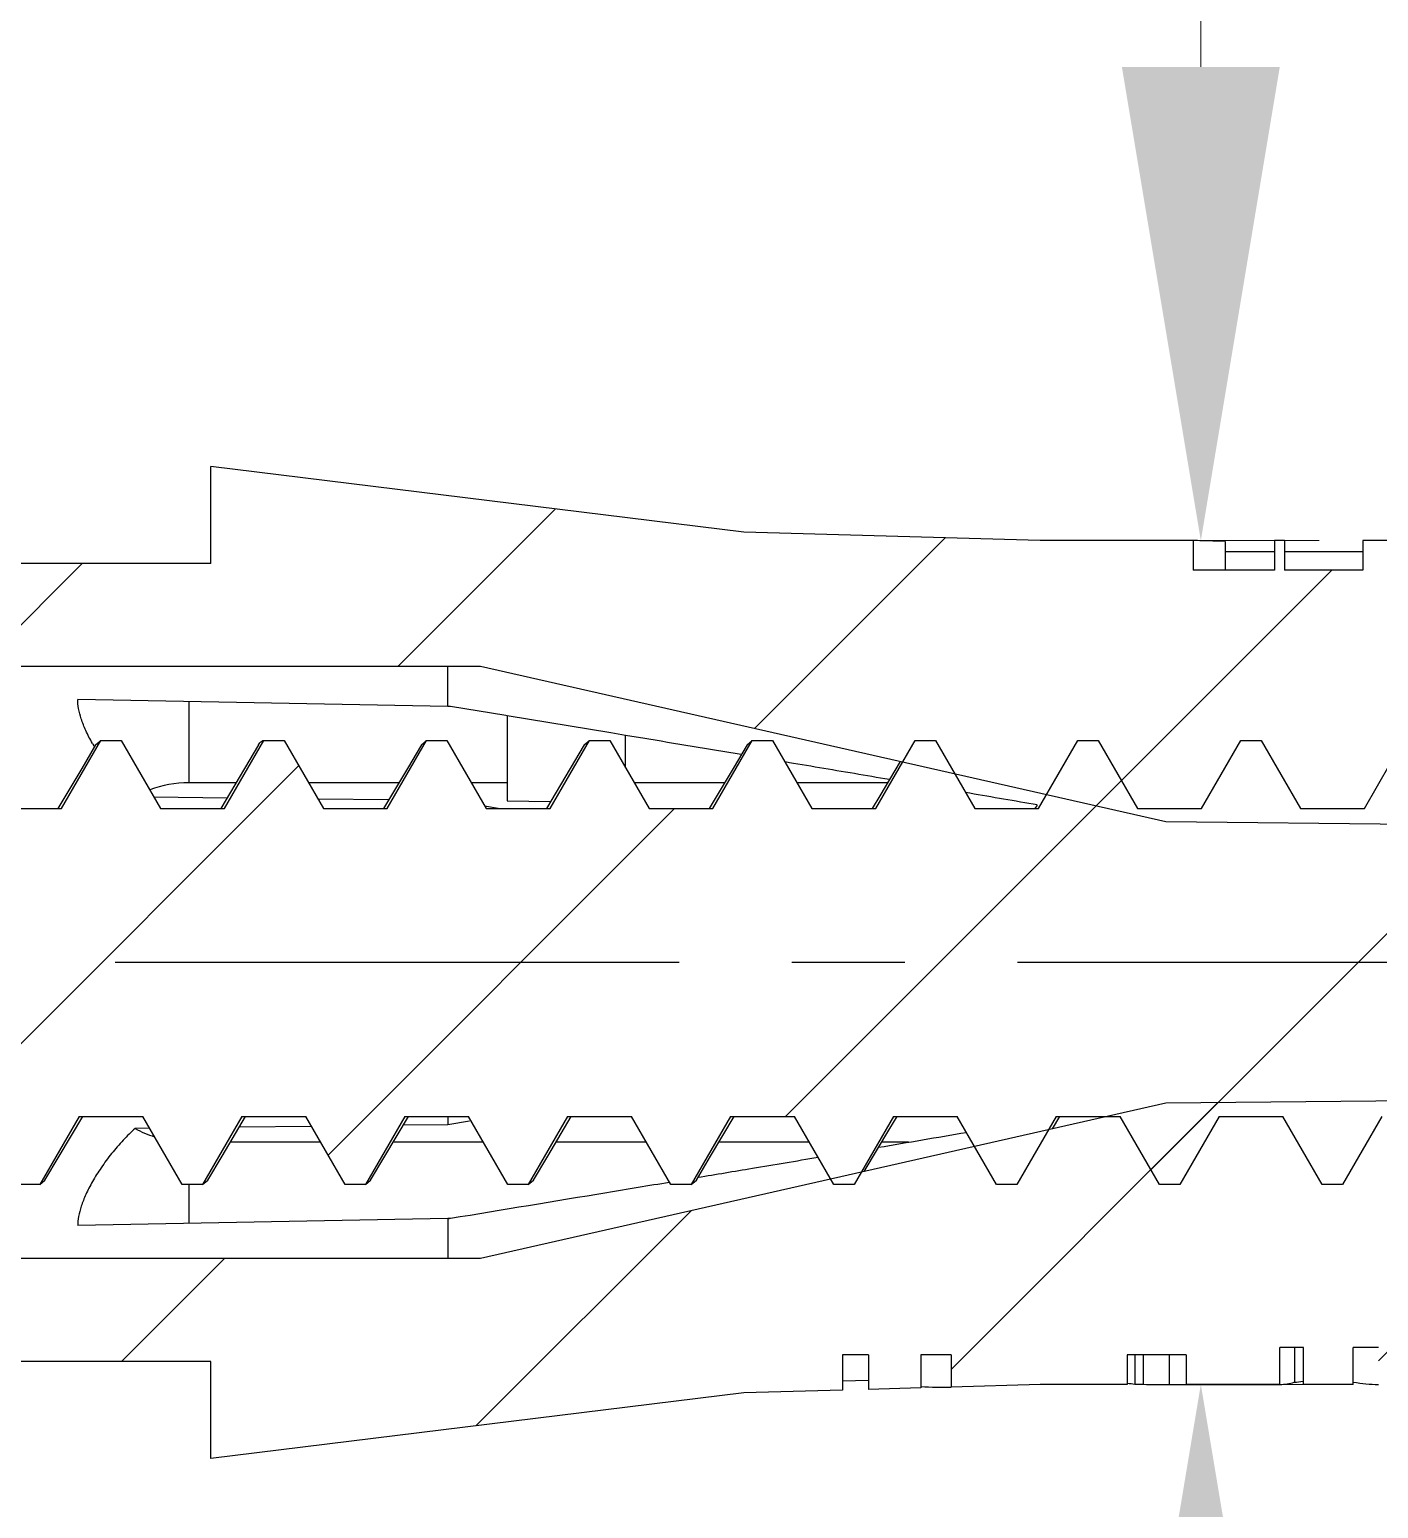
# Model space of a CAD drawing. Header units: millimetres. Extents: x -25 to 785, y -3301 to -3016.
# Drawn here: x 602.09 to 611.2, y -3146.69 to -3136.7 of the extents above; entities that cross this region are included whole.
import ezdxf

# ---------------------------------------------------------------- set-up
doc = ezdxf.new("R2010")
doc.units = ezdxf.units.MM
doc.linetypes.add('CENTER', pattern=[50.8, 31.75, -6.35, 6.35, -6.35])
doc.layers.add('dim', color=3, linetype='Continuous', lineweight=9)
doc.styles.add('FFS', font='SIMFANG.TTF', dxfattribs={"width": 0.85})
doc.dimstyles.new('YanXiu', dxfattribs={"dimtxt": 2.5, "dimasz": 2.2, "dimexe": 1, "dimexo": 0.6, "dimgap": 0.66, "dimtad": 0, "dimzin": 1, "dimdsep": 46, "dimtxsty": 'FFS', "dimcen": 0, "dimclrd": 256, "dimclre": 131, "dimclrt": 42, "dimazin": 0, "dimtfac": 1, "dimtofl": 0, "dimtmove": 0, "dimatfit": 3, "dimfxl": 0, "dimlwd": 5, "dimlwe": 5, "dimarcsym": 0})
pattern_1 = [(45, (-955.922, -269.3517), (-1.4142136, 1.4142136), [])]

# ---------------------------------------------------------------- blocks, each defined once
blk = doc.blocks.new('*D40')
at = {"layer": 'Defpoints', "color": 0}
for p in [(27.7301, 160.6961), (28.5218, 160.6961), (27.7301, 154.9961)]:
    blk.add_point(p, dxfattribs=at)
at = {"layer": 'dim', "lineweight": 5}
for p, q in [((28.5218, 163.8961), (28.5218, 167.0961)), ((28.5218, 151.7961), (28.5218, 148.5961))]:
    blk.add_line(p, q, dxfattribs=at)
at = {"layer": 'dim', "color": 131, "lineweight": 5}
for p, q in [((28.5297, 160.6961), (29.3214, 160.6961)), ((28.5297, 154.9961), (29.3214, 154.9961))]:
    blk.add_line(p, q, dxfattribs=at)
at = {"layer": 'dim'}
for points in [[(27.9884, 163.8961), (29.0551, 163.8961), (28.5218, 160.6961)], [(27.9884, 151.7961), (29.0551, 151.7961), (28.5218, 154.9961)]]:
    blk.add_solid(points, dxfattribs=at)
at = {"layer": 'dim', "color": 42, "insert": (28.5218, 174.8576), "char_height": 4, "attachment_point": 5, "rotation": 90, "style": 'FFS'}
blk.add_mtext('{\\Fromant.shx,gbcbig.shx|c134;%%c6.00}', dxfattribs=at)
blk = doc.blocks.new('u96')
h = blk.add_hatch()
h.set_pattern_fill('DEFAULT__4', color=5, scale=2, angle=45, style=0, pattern_type=0)
h.set_pattern_definition(pattern_1)
edge = h.paths.add_edge_path()
edge.add_line((17.0356, 154.3461), (17.0356, 156.8061))
edge.add_line((16.7356, 154.3461), (17.0356, 154.3461))
edge.add_line((16.7356, 154.3461), (16.7356, 155.1461))
edge.add_spline(control_points=[(15.2178, 156.0856), (15.4943, 155.4742), (16.0649, 155.1209), (16.7356, 155.1461)], knot_values=[0, 0, 0, 0, 1, 1, 1, 1], weights=[1, 0.886633, 0.886633, 1], degree=3, periodic=0)
edge.add_line((15.2178, 156.0856), (16.5346, 157.0961))
edge.add_line((16.7356, 157.8461), (16.5346, 157.0961))
edge.add_line((16.7356, 157.8461), (16.5346, 158.5961))
edge.add_line((15.2178, 159.6066), (16.5346, 158.5961))
edge.add_spline(control_points=[(15.2178, 159.6066), (15.4943, 160.218), (16.0649, 160.5713), (16.7356, 160.5461)], knot_values=[0, 0, 0, 0, 1, 1, 1, 1], weights=[1, 0.886633, 0.886633, 1], degree=3, periodic=0)
edge.add_line((16.7356, 160.5461), (16.7356, 161.3461))
edge.add_line((16.7356, 161.3461), (17.0356, 161.3461))
edge.add_line((17.0356, 158.8861), (17.0356, 161.3461))
edge.add_line((17.0356, 158.8861), (17.5331, 158.8861))
edge.add_line((17.5331, 158.8861), (17.7918, 159.3342))
edge.add_line((17.7918, 159.3342), (17.9293, 159.3342))
edge.add_line((17.9293, 159.3342), (18.188, 158.8861))
edge.add_line((18.188, 158.8861), (18.6262, 158.8861))
edge.add_line((18.6262, 158.8861), (18.8918, 159.3461))
edge.add_line((18.8918, 159.3461), (19.0293, 159.3461))
edge.add_line((19.0293, 159.3461), (19.2949, 158.8861))
edge.add_line((19.2949, 158.8861), (19.7262, 158.8861))
edge.add_line((19.7262, 158.8861), (19.9918, 159.3461))
edge.add_line((19.9918, 159.3461), (20.1293, 159.3461))
edge.add_line((20.1293, 159.3461), (20.3949, 158.8861))
edge.add_line((20.3949, 158.8861), (20.8262, 158.8861))
edge.add_line((20.8262, 158.8861), (21.0918, 159.3461))
edge.add_line((21.0918, 159.3461), (21.2293, 159.3461))
edge.add_line((21.2293, 159.3461), (21.4949, 158.8861))
edge.add_line((21.4949, 158.8861), (21.9262, 158.8861))
edge.add_line((21.9262, 158.8861), (22.1918, 159.3461))
edge.add_line((22.1918, 159.3461), (22.3293, 159.3461))
edge.add_line((22.3293, 159.3461), (22.5949, 158.8861))
edge.add_line((22.5949, 158.8861), (23.0262, 158.8861))
edge.add_line((23.0262, 158.8861), (23.2918, 159.3461))
edge.add_line((23.2918, 159.3461), (23.4293, 159.3461))
edge.add_line((23.4293, 159.3461), (23.6949, 158.8861))
edge.add_line((23.6949, 158.8861), (24.1262, 158.8861))
edge.add_line((24.1262, 158.8861), (24.3918, 159.3461))
edge.add_line((24.3918, 159.3461), (24.5293, 159.3461))
edge.add_line((24.5293, 159.3461), (24.7949, 158.8861))
edge.add_line((24.7949, 158.8861), (25.2262, 158.8861))
edge.add_line((25.2262, 158.8861), (25.4918, 159.3461))
edge.add_line((25.4918, 159.3461), (25.6293, 159.3461))
edge.add_line((25.6293, 159.3461), (25.8949, 158.8861))
edge.add_line((25.8949, 158.8861), (26.3262, 158.8861))
edge.add_line((26.3262, 158.8861), (26.5918, 159.3461))
edge.add_line((26.5918, 159.3461), (26.7293, 159.3461))
edge.add_line((26.7293, 159.3461), (26.9949, 158.8861))
edge.add_line((26.9949, 158.8861), (27.4262, 158.8861))
edge.add_line((27.4262, 158.8861), (27.6918, 159.3461))
edge.add_line((27.6918, 159.3461), (27.8293, 159.3461))
edge.add_line((27.8293, 159.3461), (28.0949, 158.8861))
edge.add_line((28.0949, 158.8861), (28.5262, 158.8861))
edge.add_line((28.5262, 158.8861), (28.7918, 159.3461))
edge.add_line((28.7918, 159.3461), (28.9293, 159.3461))
edge.add_line((28.9293, 159.3461), (29.1949, 158.8861))
edge.add_line((29.1949, 158.8861), (29.6262, 158.8861))
edge.add_line((29.6262, 158.8861), (29.8918, 159.3461))
edge.add_line((29.8918, 159.3461), (30.0293, 159.3461))
edge.add_line((30.0293, 159.3461), (30.2949, 158.8861))
edge.add_line((30.2949, 158.8861), (30.7262, 158.8861))
edge.add_line((30.7262, 158.8861), (30.9918, 159.3461))
edge.add_line((30.9918, 159.3461), (31.1293, 159.3461))
edge.add_line((31.1293, 159.3461), (31.3949, 158.8861))
edge.add_line((31.3949, 158.8861), (31.8262, 158.8861))
edge.add_line((31.8262, 158.8861), (32.0918, 159.3461))
edge.add_line((32.0918, 159.3461), (32.2293, 159.3461))
edge.add_line((32.2293, 159.3461), (32.4949, 158.8861))
edge.add_line((32.4949, 158.8861), (32.9262, 158.8861))
edge.add_line((32.9262, 158.8861), (33.1918, 159.3461))
edge.add_line((33.1918, 159.3461), (33.3293, 159.3461))
edge.add_line((33.3293, 159.3461), (33.5949, 158.8861))
edge.add_line((33.5949, 158.8861), (34.0262, 158.8861))
edge.add_line((34.0262, 158.8861), (34.2918, 159.3461))
edge.add_line((34.2918, 159.3461), (34.4293, 159.3461))
edge.add_line((34.4293, 159.3461), (34.6949, 158.8861))
edge.add_line((34.6949, 158.8861), (35.1262, 158.8861))
edge.add_line((35.1262, 158.8861), (35.3918, 159.3461))
edge.add_line((35.3918, 159.3461), (35.5293, 159.3461))
edge.add_line((35.5293, 159.3461), (35.7949, 158.8861))
edge.add_line((35.7949, 158.8861), (36.2262, 158.8861))
edge.add_line((36.2262, 158.8861), (36.4918, 159.3461))
edge.add_line((36.4918, 159.3461), (36.6293, 159.3461))
edge.add_line((36.6293, 159.3461), (36.8949, 158.8861))
edge.add_line((36.8949, 158.8861), (37.3262, 158.8861))
edge.add_line((37.3262, 158.8861), (37.5918, 159.3461))
edge.add_line((37.5918, 159.3461), (37.7293, 159.3461))
edge.add_line((37.7293, 159.3461), (37.9949, 158.8861))
edge.add_line((37.9949, 158.8861), (38.4262, 158.8861))
edge.add_line((38.4262, 158.8861), (38.6918, 159.3461))
edge.add_line((38.6918, 159.3461), (38.8293, 159.3461))
edge.add_line((38.8293, 159.3461), (39.0949, 158.8861))
edge.add_line((39.0949, 158.8861), (39.2264, 158.8861))
edge.add_spline(control_points=[(39.2264, 158.8861), (39.3652, 158.8861), (39.5026, 158.867), (39.6361, 158.8291)], knot_values=[0, 0, 0, 0, 1, 1, 1, 1], weights=[1, 0.993634, 0.993634, 1], degree=3, periodic=0)
edge.add_line((39.6361, 158.8291), (39.7918, 159.0989))
edge.add_line((39.7918, 159.0989), (39.9293, 159.0989))
edge.add_line((39.9293, 159.0989), (40.2179, 158.599))
edge.add_line((40.2179, 158.599), (42.0356, 157.8461))
edge.add_line((40.6438, 157.2696), (42.0356, 157.8461))
edge.add_line((40.6438, 157.2696), (40.4793, 156.9847))
edge.add_line((40.4793, 156.9847), (40.3418, 156.9847))
edge.add_line((40.3418, 156.9847), (40.2673, 157.1137))
edge.add_line((39.8004, 156.9203), (40.2673, 157.1137))
edge.add_spline(control_points=[(39.6687, 156.8728), (39.7134, 156.8866), (39.7573, 156.9024), (39.8004, 156.9203)], knot_values=[0, 0, 0, 0, 1, 1, 1, 1], weights=[1, 0.999274, 0.999274, 1], degree=3, periodic=0)
edge.add_line((39.6687, 156.8728), (39.3793, 156.3715))
edge.add_line((39.3793, 156.3715), (39.2418, 156.3715))
edge.add_line((39.2418, 156.3715), (38.9909, 156.8061))
edge.add_line((38.5449, 156.8061), (38.9909, 156.8061))
edge.add_line((38.5449, 156.8061), (38.2793, 156.3461))
edge.add_line((38.2793, 156.3461), (38.1418, 156.3461))
edge.add_line((38.1418, 156.3461), (37.8762, 156.8061))
edge.add_line((37.4449, 156.8061), (37.8762, 156.8061))
edge.add_line((37.4449, 156.8061), (37.1793, 156.3461))
edge.add_line((37.1793, 156.3461), (37.0418, 156.3461))
edge.add_line((37.0418, 156.3461), (36.7762, 156.8061))
edge.add_line((36.3449, 156.8061), (36.7762, 156.8061))
edge.add_line((36.3449, 156.8061), (36.0793, 156.3461))
edge.add_line((36.0793, 156.3461), (35.9418, 156.3461))
edge.add_line((35.9418, 156.3461), (35.6762, 156.8061))
edge.add_line((35.2449, 156.8061), (35.6762, 156.8061))
edge.add_line((35.2449, 156.8061), (34.9793, 156.3461))
edge.add_line((34.9793, 156.3461), (34.8418, 156.3461))
edge.add_line((34.8418, 156.3461), (34.5762, 156.8061))
edge.add_line((34.1449, 156.8061), (34.5762, 156.8061))
edge.add_line((34.1449, 156.8061), (33.8793, 156.3461))
edge.add_line((33.8793, 156.3461), (33.7418, 156.3461))
edge.add_line((33.7418, 156.3461), (33.4762, 156.8061))
edge.add_line((33.0449, 156.8061), (33.4762, 156.8061))
edge.add_line((33.0449, 156.8061), (32.7793, 156.3461))
edge.add_line((32.7793, 156.3461), (32.6418, 156.3461))
edge.add_line((32.6418, 156.3461), (32.3762, 156.8061))
edge.add_line((31.9449, 156.8061), (32.3762, 156.8061))
edge.add_line((31.9449, 156.8061), (31.6793, 156.3461))
edge.add_line((31.6793, 156.3461), (31.5418, 156.3461))
edge.add_line((31.5418, 156.3461), (31.2762, 156.8061))
edge.add_line((30.8449, 156.8061), (31.2762, 156.8061))
edge.add_line((30.8449, 156.8061), (30.5793, 156.3461))
edge.add_line((30.5793, 156.3461), (30.4418, 156.3461))
edge.add_line((30.4418, 156.3461), (30.1762, 156.8061))
edge.add_line((29.7449, 156.8061), (30.1762, 156.8061))
edge.add_line((29.7449, 156.8061), (29.4793, 156.3461))
edge.add_line((29.4793, 156.3461), (29.3418, 156.3461))
edge.add_line((29.3418, 156.3461), (29.0762, 156.8061))
edge.add_line((28.6449, 156.8061), (29.0762, 156.8061))
edge.add_line((28.6449, 156.8061), (28.3793, 156.3461))
edge.add_line((28.3793, 156.3461), (28.2418, 156.3461))
edge.add_line((28.2418, 156.3461), (27.9762, 156.8061))
edge.add_line((27.5449, 156.8061), (27.9762, 156.8061))
edge.add_line((27.5449, 156.8061), (27.2793, 156.3461))
edge.add_line((27.2793, 156.3461), (27.1418, 156.3461))
edge.add_line((27.1418, 156.3461), (26.8762, 156.8061))
edge.add_line((26.4449, 156.8061), (26.8762, 156.8061))
edge.add_line((26.4449, 156.8061), (26.1793, 156.3461))
edge.add_line((26.1793, 156.3461), (26.0418, 156.3461))
edge.add_line((26.0418, 156.3461), (25.7762, 156.8061))
edge.add_line((25.3449, 156.8061), (25.7762, 156.8061))
edge.add_line((25.3449, 156.8061), (25.0793, 156.3461))
edge.add_line((25.0793, 156.3461), (24.9418, 156.3461))
edge.add_line((24.9418, 156.3461), (24.6762, 156.8061))
edge.add_line((24.2449, 156.8061), (24.6762, 156.8061))
edge.add_line((24.2449, 156.8061), (23.9793, 156.3461))
edge.add_line((23.9793, 156.3461), (23.8418, 156.3461))
edge.add_line((23.8418, 156.3461), (23.5762, 156.8061))
edge.add_line((23.1449, 156.8061), (23.5762, 156.8061))
edge.add_line((23.1449, 156.8061), (22.8793, 156.3461))
edge.add_line((22.8793, 156.3461), (22.7418, 156.3461))
edge.add_line((22.7418, 156.3461), (22.4762, 156.8061))
edge.add_line((22.0449, 156.8061), (22.4762, 156.8061))
edge.add_line((22.0449, 156.8061), (21.7793, 156.3461))
edge.add_line((21.7793, 156.3461), (21.6418, 156.3461))
edge.add_line((21.6418, 156.3461), (21.3762, 156.8061))
edge.add_line((20.9449, 156.8061), (21.3762, 156.8061))
edge.add_line((20.9449, 156.8061), (20.6793, 156.3461))
edge.add_line((20.6793, 156.3461), (20.5418, 156.3461))
edge.add_line((20.5418, 156.3461), (20.2762, 156.8061))
edge.add_line((19.8449, 156.8061), (20.2762, 156.8061))
edge.add_line((19.8449, 156.8061), (19.5793, 156.3461))
edge.add_line((19.5793, 156.3461), (19.4418, 156.3461))
edge.add_line((19.4418, 156.3461), (19.1762, 156.8061))
edge.add_line((18.7449, 156.8061), (19.1762, 156.8061))
edge.add_line((18.7449, 156.8061), (18.4793, 156.3461))
edge.add_line((18.4793, 156.3461), (18.3418, 156.3461))
edge.add_line((18.3418, 156.3461), (18.0762, 156.8061))
edge.add_line((17.511, 156.8061), (18.0762, 156.8061))
edge.add_line((17.511, 156.8061), (17.3793, 156.5779))
edge.add_line((17.3793, 156.5779), (17.2418, 156.5779))
edge.add_line((17.2418, 156.5779), (17.1101, 156.8061))
edge.add_line((17.0356, 156.8061), (17.1101, 156.8061))
h = blk.add_hatch()
h.set_pattern_fill('DEFAULT__5', color=5, scale=2, angle=45, style=0, pattern_type=0)
h.set_pattern_definition(pattern_1)
edge = h.paths.add_edge_path()
edge.add_line((43.2856, 157.0461), (28.2856, 156.8961))
edge.add_line((43.2856, 157.0461), (43.2856, 155.7961))
edge.add_line((43.2856, 155.7961), (41.8856, 155.3961))
edge.add_line((41.8856, 155.3961), (40.5856, 155.3961))
edge.add_line((40.5856, 155.3961), (38.8856, 154.9961))
edge.add_line((38.8856, 154.9961), (38.2414, 154.9961))
edge.add_line((38.2414, 155.1961), (38.2414, 154.9961))
edge.add_line((38.2414, 155.1961), (37.6118, 155.1961))
edge.add_line((37.6118, 155.1961), (37.6118, 154.9961))
edge.add_line((37.6118, 154.9961), (36.6644, 154.9961))
edge.add_line((36.6644, 155.1961), (36.6644, 154.9961))
edge.add_line((36.6644, 155.1961), (36.4341, 155.1961))
edge.add_line((36.4341, 155.1961), (36.4341, 154.9961))
edge.add_line((36.4341, 154.9961), (35.7367, 154.9961))
edge.add_line((35.7367, 155.1961), (35.7367, 154.9961))
edge.add_line((35.7367, 155.1961), (34.822, 155.1961))
edge.add_line((34.822, 155.1961), (34.822, 154.9961))
edge.add_line((34.822, 154.9961), (34.4356, 154.9961))
edge.add_line((34.4356, 155.1961), (34.4356, 154.9961))
edge.add_line((34.4356, 155.1961), (34.0392, 155.1961))
edge.add_line((34.0392, 155.1961), (34.0392, 154.9961))
edge.add_line((34.0392, 154.9961), (33.7731, 154.9961))
edge.add_line((33.7731, 155.1961), (33.7731, 154.9961))
edge.add_line((33.7731, 155.1961), (33.6135, 155.1961))
edge.add_line((33.6135, 155.1961), (33.6135, 154.9961))
edge.add_line((33.6135, 154.9961), (33.3474, 154.9961))
edge.add_line((33.3474, 155.1961), (33.3474, 154.9961))
edge.add_line((33.3474, 155.1961), (33.1878, 155.1961))
edge.add_line((33.1878, 155.1961), (33.1878, 154.9961))
edge.add_line((33.1878, 154.9961), (32.9218, 154.9961))
edge.add_line((32.9218, 155.1961), (32.9218, 154.9961))
edge.add_line((32.9218, 155.1961), (32.7622, 155.1961))
edge.add_line((32.7622, 155.1961), (32.7622, 154.9961))
edge.add_line((32.7622, 154.9961), (32.4961, 154.9961))
edge.add_line((32.4961, 155.1961), (32.4961, 154.9961))
edge.add_line((32.4961, 155.1961), (32.3365, 155.1961))
edge.add_line((32.3365, 155.1961), (32.3365, 154.9961))
edge.add_line((32.3365, 154.9961), (32.0704, 154.9961))
edge.add_line((32.0704, 155.1961), (32.0704, 154.9961))
edge.add_line((32.0704, 155.1961), (31.9108, 155.1961))
edge.add_line((31.9108, 155.1961), (31.9108, 154.9961))
edge.add_line((31.9108, 154.9961), (31.6448, 154.9961))
edge.add_line((31.6448, 155.1961), (31.6448, 154.9961))
edge.add_line((31.6448, 155.1961), (30.5356, 155.1961))
edge.add_line((30.5356, 155.1961), (30.5356, 154.9961))
edge.add_line((30.5356, 154.9961), (30.2146, 154.9961))
edge.add_line((30.2146, 154.9961), (30.2146, 155.2461))
edge.add_line((30.2146, 155.2461), (30.0565, 155.2461))
edge.add_line((30.0565, 154.9961), (30.0565, 155.2461))
edge.add_line((30.0565, 154.9961), (29.7214, 154.9961))
edge.add_line((29.7214, 154.9961), (29.7214, 155.2461))
edge.add_line((29.7214, 155.2461), (29.5498, 155.2461))
edge.add_line((29.5498, 154.9961), (29.5498, 155.2461))
edge.add_line((29.5498, 154.9961), (29.2146, 154.9961))
edge.add_line((29.2146, 154.9961), (29.2146, 155.2461))
edge.add_line((29.2146, 155.2461), (29.0565, 155.2461))
edge.add_line((29.0565, 154.9961), (29.0565, 155.2461))
edge.add_line((29.0565, 154.9961), (28.4236, 154.9961))
edge.add_line((28.4236, 155.1961), (28.4236, 154.9961))
edge.add_line((28.4236, 155.1961), (28.0247, 155.1961))
edge.add_line((28.0247, 155.1961), (28.0247, 154.9961))
edge.add_line((28.0247, 154.9961), (27.4356, 154.9961))
edge.add_line((27.4356, 154.9961), (26.8356, 154.9789))
edge.add_line((26.8356, 155.1961), (26.8356, 154.9789))
edge.add_line((26.8356, 155.1961), (26.6316, 155.1961))
edge.add_line((26.6316, 155.1961), (26.6316, 154.973))
edge.add_line((26.6316, 154.973), (26.2761, 154.9628))
edge.add_line((26.2761, 155.1961), (26.2761, 154.9628))
edge.add_line((26.2761, 155.1961), (26.1019, 155.1961))
edge.add_line((26.1019, 155.1961), (26.1019, 154.9578))
edge.add_line((26.1019, 154.9578), (25.4356, 154.9386))
edge.add_line((25.4356, 154.9386), (21.8356, 154.4961))
edge.add_line((21.8356, 154.4961), (21.8356, 155.1509))
edge.add_line((21.8356, 155.1509), (19.0825, 155.1509))
edge.add_line((19.0825, 155.1509), (18.6056, 154.3461))
edge.add_line((18.4356, 154.3461), (18.6056, 154.3461))
edge.add_line((18.4356, 154.3461), (18.4356, 155.3911))
edge.add_spline(control_points=[(18.7603, 155.7211), (18.5694, 155.718), (18.4356, 155.582), (18.4356, 155.3911)], knot_values=[0, 0, 0, 0, 1, 1, 1, 1], weights=[1, 0.808503, 0.808503, 1], degree=3, periodic=0)
edge.add_line((18.9419, 155.724), (18.7603, 155.7211))
edge.add_line((18.9419, 155.724), (18.9356, 155.724))
edge.add_line((18.9356, 155.8461), (18.9356, 155.724))
edge.add_line((23.656, 155.8461), (18.9356, 155.8461))
edge.add_line((28.2856, 156.8961), (23.656, 155.8461))
edge = h.paths.add_edge_path()
edge.add_line((43.2856, 158.6461), (28.2856, 158.7961))
edge.add_line((28.2856, 158.7961), (23.656, 159.8461))
edge.add_line((23.656, 159.8461), (18.9356, 159.8461))
edge.add_line((18.9356, 159.9682), (18.9356, 159.8461))
edge.add_line((18.9419, 159.9682), (18.9356, 159.9682))
edge.add_line((18.9419, 159.9682), (18.7603, 159.9711))
edge.add_spline(control_points=[(18.7603, 159.9711), (18.5694, 159.9742), (18.4356, 160.1102), (18.4356, 160.3011)], knot_values=[0, 0, 0, 0, 1, 1, 1, 1], weights=[1, 0.808503, 0.808503, 1], degree=3, periodic=0)
edge.add_line((18.4356, 160.3011), (18.4356, 161.3461))
edge.add_line((18.4356, 161.3461), (18.6056, 161.3461))
edge.add_line((19.0825, 160.5413), (18.6056, 161.3461))
edge.add_line((21.8356, 160.5413), (19.0825, 160.5413))
edge.add_line((21.8356, 160.5413), (21.8356, 161.1961))
edge.add_line((25.4356, 160.7536), (21.8356, 161.1961))
edge.add_line((27.4356, 160.6961), (25.4356, 160.7536))
edge.add_line((28.4706, 160.6961), (27.4356, 160.6961))
edge.add_line((28.4706, 160.6961), (28.4706, 160.4961))
edge.add_line((29.0199, 160.4961), (28.4706, 160.4961))
edge.add_line((29.0199, 160.6961), (29.0199, 160.4961))
edge.add_line((29.086, 160.6961), (29.0199, 160.6961))
edge.add_line((29.086, 160.6961), (29.086, 160.4961))
edge.add_line((29.6171, 160.4961), (29.086, 160.4961))
edge.add_line((29.6171, 160.6961), (29.6171, 160.4961))
edge.add_line((29.9773, 160.6961), (29.6171, 160.6961))
edge.add_line((29.9773, 160.6961), (29.9773, 160.4961))
edge.add_line((30.4311, 160.4961), (29.9773, 160.4961))
edge.add_line((30.4311, 160.6961), (30.4311, 160.4961))
edge.add_line((30.5123, 160.6961), (30.4311, 160.6961))
edge.add_line((30.5123, 160.6961), (30.5123, 160.4961))
edge.add_line((30.825, 160.4961), (30.5123, 160.4961))
edge.add_line((30.825, 160.6961), (30.825, 160.4961))
edge.add_line((31.1559, 160.6961), (30.825, 160.6961))
edge.add_line((31.1559, 160.6961), (31.1559, 160.4961))
edge.add_line((32.3059, 160.4961), (31.1559, 160.4961))
edge.add_line((32.3059, 160.6961), (32.3059, 160.4961))
edge.add_line((32.6587, 160.6961), (32.3059, 160.6961))
edge.add_line((32.6587, 160.6961), (32.6587, 160.4961))
edge.add_line((33.1125, 160.4961), (32.6587, 160.4961))
edge.add_line((33.1125, 160.6961), (33.1125, 160.4961))
edge.add_line((33.1936, 160.6961), (33.1125, 160.6961))
edge.add_line((33.1936, 160.6961), (33.1936, 160.4961))
edge.add_line((33.5063, 160.4961), (33.1936, 160.4961))
edge.add_line((33.5063, 160.6961), (33.5063, 160.4961))
edge.add_line((33.9867, 160.6961), (33.5063, 160.6961))
edge.add_line((33.9867, 160.6961), (33.9867, 160.4961))
edge.add_line((34.36, 160.4961), (33.9867, 160.4961))
edge.add_line((34.36, 160.6961), (34.36, 160.4961))
edge.add_line((34.4262, 160.6961), (34.36, 160.6961))
edge.add_line((34.4262, 160.6961), (34.4262, 160.4961))
edge.add_line((34.9188, 160.4961), (34.4262, 160.4961))
edge.add_line((34.9188, 160.6961), (34.9188, 160.4961))
edge.add_line((38.8856, 160.6961), (34.9188, 160.6961))
edge.add_line((40.5856, 160.2961), (38.8856, 160.6961))
edge.add_line((41.8856, 160.2961), (40.5856, 160.2961))
edge.add_line((43.2856, 159.8961), (41.8856, 160.2961))
edge.add_line((43.2856, 159.8961), (43.2856, 158.6461))
at = {"color": 7}
for p, q in [((21.8356, 160.5413), (21.8356, 161.1961)), ((25.4356, 160.7536), (21.8356, 161.1961)), ((25.4356, 160.7536), (21.8356, 161.1961)), ((21.8356, 160.5413), (21.8356, 161.1961)), ((27.4356, 160.6961), (25.4356, 160.7536)), ((27.4356, 160.6961), (25.4356, 160.7536)), ((28.4706, 160.6961), (27.4356, 160.6961)), ((28.4706, 160.6961), (27.4356, 160.6961)), ((28.4706, 160.6961), (28.4706, 160.4961)), ((28.4706, 160.6961), (28.4706, 160.4961)), ((28.6871, 160.6912), (28.6871, 160.4961)), ((29.0199, 160.6961), (29.0199, 160.4961)), ((29.086, 160.6961), (29.0199, 160.6961)), ((29.086, 160.6961), (29.0199, 160.6961)), ((29.0199, 160.6961), (29.0199, 160.4961)), ((29.086, 160.6961), (29.086, 160.4961)), ((29.086, 160.6961), (29.086, 160.4961)), ((29.6171, 160.6961), (29.6171, 160.4961)), ((29.9773, 160.6961), (29.6171, 160.6961)), ((29.9773, 160.6961), (29.6171, 160.6961)), ((29.6171, 160.6961), (29.6171, 160.4961)), ((21.8356, 160.5413), (19.0825, 160.5413)), ((21.8356, 160.5413), (19.0825, 160.5413)), ((29.0199, 160.621), (28.6871, 160.621)), ((29.6171, 160.621), (29.086, 160.621)), ((29.0199, 160.4961), (28.4706, 160.4961)), ((29.0199, 160.4961), (28.4706, 160.4961)), ((29.6171, 160.4961), (29.086, 160.4961)), ((29.6171, 160.4961), (29.086, 160.4961)), ((23.656, 159.8461), (18.9356, 159.8461)), ((23.656, 159.8461), (18.9356, 159.8461)), ((23.4356, 159.5785), (23.4356, 159.8461)), ((28.2856, 158.7961), (23.656, 159.8461)), ((28.2856, 158.7961), (23.656, 159.8461)), ((23.4355, 159.576), (20.9356, 159.6233)), ((21.6856, 159.6091), (21.6856, 159.0597)), ((23.453, 159.5756), (23.4355, 159.576)), ((23.453, 159.5757), (23.4356, 159.5785)), ((23.8266, 159.5142), (23.453, 159.5757)), ((23.8356, 159.5127), (23.8266, 159.5142)), ((24.5377, 159.3967), (23.8356, 159.5127)), ((23.8356, 159.5125), (23.8356, 158.9375)), ((20.8262, 158.8861), (21.0918, 159.3461)), ((20.8262, 158.8861), (21.0918, 159.3461)), ((21.0569, 159.3164), (21.0918, 159.3461)), ((21.0918, 159.3461), (21.2293, 159.3461)), ((21.0918, 159.3461), (21.2293, 159.3461)), ((21.2293, 159.3461), (21.4949, 158.8861)), ((21.2293, 159.3461), (21.4949, 158.8861)), ((21.9262, 158.8861), (22.1918, 159.3461)), ((21.9262, 158.8861), (22.1918, 159.3461)), ((22.1569, 159.3164), (22.1668, 159.3308)), ((22.1918, 159.3461), (22.3293, 159.3461)), ((22.1918, 159.3461), (22.3293, 159.3461)), ((22.3293, 159.3461), (22.5949, 158.8861)), ((22.3293, 159.3461), (22.5949, 158.8861)), ((23.0262, 158.8861), (23.2918, 159.3461)), ((23.0262, 158.8861), (23.2918, 159.3461)), ((23.2569, 159.3164), (23.2918, 159.3461)), ((23.2918, 159.3461), (23.4293, 159.3461)), ((23.2918, 159.3461), (23.4293, 159.3461)), ((23.4293, 159.3461), (23.6949, 158.8861)), ((23.4293, 159.3461), (23.6949, 158.8861)), ((24.1262, 158.8861), (24.3918, 159.3461)), ((24.1262, 158.8861), (24.3918, 159.3461)), ((24.3569, 159.3164), (24.3918, 159.3461)), ((24.3918, 159.3461), (24.5293, 159.3461)), ((24.3918, 159.3461), (24.5293, 159.3461)), ((24.5293, 159.3461), (24.7949, 158.8861)), ((24.5293, 159.3461), (24.7949, 158.8861)), ((24.6356, 159.3805), (24.5377, 159.3967)), ((24.6356, 159.1621), (24.6356, 159.3804)), ((25.2262, 158.8861), (25.4918, 159.3461)), ((25.2262, 158.8861), (25.4918, 159.3461)), ((25.4569, 159.3164), (25.4918, 159.3461)), ((25.4918, 159.3461), (25.6293, 159.3461)), ((25.4918, 159.3461), (25.6293, 159.3461)), ((25.6293, 159.3461), (25.8949, 158.8861)), ((25.6293, 159.3461), (25.8949, 158.8861)), ((26.3262, 158.8861), (26.5918, 159.3461)), ((26.3262, 158.8861), (26.5918, 159.3461)), ((26.5918, 159.3461), (26.7293, 159.3461)), ((26.5918, 159.3461), (26.7293, 159.3461)), ((26.7293, 159.3461), (26.9949, 158.8861)), ((26.7293, 159.3461), (26.9949, 158.8861)), ((27.4262, 158.8861), (27.6918, 159.3461)), ((27.4262, 158.8861), (27.6918, 159.3461)), ((27.6918, 159.3461), (27.8293, 159.3461)), ((27.6918, 159.3461), (27.8293, 159.3461)), ((27.8293, 159.3461), (28.0949, 158.8861)), ((27.8293, 159.3461), (28.0949, 158.8861)), ((28.5262, 158.8861), (28.7918, 159.3461)), ((28.5262, 158.8861), (28.7918, 159.3461)), ((28.7918, 159.3461), (28.9293, 159.3461)), ((28.7918, 159.3461), (28.9293, 159.3461)), ((28.9293, 159.3461), (29.1949, 158.8861)), ((28.9293, 159.3461), (29.1949, 158.8861)), ((29.6262, 158.8861), (29.8918, 159.3461)), ((29.6262, 158.8861), (29.8918, 159.3461)), ((21.0569, 159.3164), (20.9626, 159.1566)), ((22.1569, 159.3164), (22.0626, 159.1566)), ((23.2569, 159.3164), (23.1626, 159.1566)), ((24.3569, 159.3164), (24.2626, 159.1566)), ((25.4569, 159.3164), (25.3626, 159.1566)), ((20.9626, 159.1566), (20.8015, 158.8861)), ((22.0626, 159.1566), (21.9015, 158.8861)), ((23.1626, 159.1566), (23.0015, 158.8861)), ((24.2626, 159.1566), (24.1015, 158.8861)), ((25.3626, 159.1566), (25.2015, 158.8861)), ((26.4902, 159.2033), (26.3528, 158.9718)), ((22.005, 159.0597), (21.6856, 159.0597)), ((23.105, 159.0597), (22.4947, 159.0597)), ((23.8356, 159.0597), (23.5947, 159.0597)), ((25.305, 159.0597), (24.6947, 159.0597)), ((26.405, 159.0597), (25.7947, 159.0597)), ((21.4492, 158.9652), (21.9454, 158.9594)), ((22.5567, 158.9523), (23.0378, 158.9467)), ((23.8356, 158.9375), (24.1302, 158.934)), ((26.3528, 158.9718), (26.3015, 158.8861)), ((20.3949, 158.8861), (20.8262, 158.8861)), ((20.3949, 158.8861), (20.8262, 158.8861)), ((21.4949, 158.8861), (21.9262, 158.8861)), ((21.4949, 158.8861), (21.9262, 158.8861)), ((22.5949, 158.8861), (23.0262, 158.8861)), ((22.5949, 158.8861), (23.0262, 158.8861)), ((23.697, 158.8991), (23.6865, 158.9008)), ((23.6949, 158.8861), (24.1262, 158.8861)), ((23.6949, 158.8861), (24.1262, 158.8861)), ((23.7752, 158.8862), (23.697, 158.8991)), ((24.7949, 158.8861), (25.2262, 158.8861)), ((24.7949, 158.8861), (25.2262, 158.8861)), ((25.8949, 158.8861), (26.3262, 158.8861)), ((25.8949, 158.8861), (26.3262, 158.8861)), ((26.9949, 158.8861), (27.4262, 158.8861)), ((26.9949, 158.8861), (27.4262, 158.8861)), ((27.4158, 158.9105), (27.3891, 158.9152)), ((27.4156, 158.9098), (27.4015, 158.8861)), ((28.0949, 158.8861), (28.5262, 158.8861)), ((28.0949, 158.8861), (28.5262, 158.8861)), ((29.1949, 158.8861), (29.6262, 158.8861)), ((29.1949, 158.8861), (29.6262, 158.8861)), ((43.2856, 158.6461), (28.2856, 158.7961)), ((43.2856, 158.6461), (28.2856, 158.7961)), ((43.2856, 157.0461), (28.2856, 156.8961)), ((43.2856, 157.0461), (28.2856, 156.8961)), ((28.2856, 156.8961), (23.656, 155.8461)), ((28.2856, 156.8961), (23.656, 155.8461)), ((20.9449, 156.8061), (20.6793, 156.3461)), ((20.9449, 156.8061), (20.6793, 156.3461)), ((20.8107, 156.5392), (20.9697, 156.8061)), ((20.9449, 156.8061), (21.3762, 156.8061)), ((20.9449, 156.8061), (21.3762, 156.8061)), ((21.6418, 156.3461), (21.3762, 156.8061)), ((21.6418, 156.3461), (21.3762, 156.8061)), ((22.0449, 156.8061), (21.7793, 156.3461)), ((22.0449, 156.8061), (21.7793, 156.3461)), ((21.9107, 156.5392), (22.0697, 156.8061)), ((22.5148, 156.7394), (22.0263, 156.7337)), ((22.0449, 156.8061), (22.4762, 156.8061)), ((22.0449, 156.8061), (22.4762, 156.8061)), ((22.7418, 156.3461), (22.4762, 156.8061)), ((22.7418, 156.3461), (22.4762, 156.8061)), ((23.1449, 156.8061), (22.8793, 156.3461)), ((23.1449, 156.8061), (22.8793, 156.3461)), ((23.0107, 156.5392), (23.1697, 156.8061)), ((23.4356, 156.7501), (23.134, 156.7466)), ((23.1449, 156.8061), (23.5762, 156.8061)), ((23.1449, 156.8061), (23.5762, 156.8061)), ((23.4356, 156.8061), (23.4356, 156.7501)), ((23.5815, 156.7741), (23.4356, 156.7501)), ((23.8418, 156.3461), (23.5762, 156.8061)), ((23.8418, 156.3461), (23.5762, 156.8061)), ((24.2449, 156.8061), (23.9793, 156.3461)), ((24.2449, 156.8061), (23.9793, 156.3461)), ((24.1107, 156.5392), (24.2697, 156.8061)), ((24.2449, 156.8061), (24.6762, 156.8061)), ((24.2449, 156.8061), (24.6762, 156.8061)), ((24.9418, 156.3461), (24.6762, 156.8061)), ((24.9418, 156.3461), (24.6762, 156.8061)), ((25.3449, 156.8061), (25.0793, 156.3461)), ((25.3449, 156.8061), (25.0793, 156.3461)), ((25.2107, 156.5392), (25.3697, 156.8061)), ((25.3449, 156.8061), (25.7762, 156.8061)), ((25.3449, 156.8061), (25.7762, 156.8061)), ((26.0418, 156.3461), (25.7762, 156.8061)), ((26.0418, 156.3461), (25.7762, 156.8061)), ((26.4449, 156.8061), (26.1793, 156.3461)), ((26.4449, 156.8061), (26.1793, 156.3461)), ((26.4205, 156.724), (26.4697, 156.8061)), ((26.4449, 156.8061), (26.8762, 156.8061)), ((26.4449, 156.8061), (26.8762, 156.8061)), ((27.1418, 156.3461), (26.8762, 156.8061)), ((27.1418, 156.3461), (26.8762, 156.8061)), ((27.5449, 156.8061), (27.2793, 156.3461)), ((27.5449, 156.8061), (27.2793, 156.3461)), ((27.5195, 156.7224), (27.5697, 156.8061)), ((27.5449, 156.8061), (27.9762, 156.8061)), ((27.5449, 156.8061), (27.9762, 156.8061)), ((28.2418, 156.3461), (27.9762, 156.8061)), ((28.2418, 156.3461), (27.9762, 156.8061)), ((28.6449, 156.8061), (28.3793, 156.3461)), ((28.6449, 156.8061), (28.3793, 156.3461)), ((28.6449, 156.8061), (29.0762, 156.8061)), ((28.6449, 156.8061), (29.0762, 156.8061)), ((29.3418, 156.3461), (29.0762, 156.8061)), ((29.3418, 156.3461), (29.0762, 156.8061)), ((29.7449, 156.8061), (29.4793, 156.3461)), ((29.7449, 156.8061), (29.4793, 156.3461)), ((21.4221, 156.7267), (21.3238, 156.7255)), ((22.5765, 156.6325), (21.9661, 156.6325)), ((23.6765, 156.6325), (23.0661, 156.6325)), ((24.7765, 156.6325), (24.1661, 156.6325)), ((25.8765, 156.6325), (25.2661, 156.6325)), ((26.2487, 156.4341), (26.4205, 156.724)), ((26.5479, 156.6325), (26.3661, 156.6325)), ((20.7142, 156.3758), (20.8107, 156.5392)), ((21.8142, 156.3758), (21.9107, 156.5392)), ((22.9142, 156.3758), (23.0107, 156.5392)), ((24.0142, 156.3758), (24.1107, 156.5392)), ((25.1142, 156.3758), (25.2107, 156.5392)), ((20.6793, 156.3461), (20.5418, 156.3461)), ((20.6793, 156.3461), (20.5418, 156.3461)), ((20.6793, 156.3461), (20.7142, 156.3758)), ((21.7793, 156.3461), (21.6418, 156.3461)), ((21.7793, 156.3461), (21.6418, 156.3461)), ((21.6856, 156.3461), (21.6856, 156.0831)), ((21.7793, 156.3461), (21.8142, 156.3758)), ((22.8793, 156.3461), (22.7418, 156.3461)), ((22.8793, 156.3461), (22.7418, 156.3461)), ((22.8793, 156.3461), (22.9142, 156.3758)), ((23.9793, 156.3461), (23.8418, 156.3461)), ((23.9793, 156.3461), (23.8418, 156.3461)), ((23.9793, 156.3461), (24.0142, 156.3758)), ((25.0793, 156.3461), (24.9418, 156.3461)), ((25.0793, 156.3461), (24.9418, 156.3461)), ((25.0793, 156.3461), (25.1142, 156.3758)), ((26.1793, 156.3461), (26.0418, 156.3461)), ((26.1793, 156.3461), (26.0418, 156.3461)), ((27.2793, 156.3461), (27.1418, 156.3461)), ((27.2793, 156.3461), (27.1418, 156.3461)), ((28.3793, 156.3461), (28.2418, 156.3461)), ((28.3793, 156.3461), (28.2418, 156.3461)), ((29.4793, 156.3461), (29.3418, 156.3461)), ((29.4793, 156.3461), (29.3418, 156.3461)), ((23.4355, 156.1162), (20.9356, 156.0689)), ((23.4536, 156.1166), (23.4355, 156.1162)), ((23.4536, 156.1167), (23.4356, 156.1137)), ((23.4356, 156.1137), (23.4356, 155.8461)), ((23.656, 155.8461), (18.9356, 155.8461)), ((23.656, 155.8461), (18.9356, 155.8461)), ((29.2146, 155.2461), (29.0565, 155.2461)), ((29.0565, 154.9961), (29.0565, 155.2461)), ((29.2146, 155.2461), (29.0565, 155.2461)), ((29.0565, 154.9961), (29.0565, 155.2461)), ((29.1534, 155.2461), (29.1534, 155.0109)), ((29.2146, 154.9961), (29.2146, 155.2461)), ((29.2146, 154.9961), (29.2146, 155.2461)), ((29.7214, 155.2461), (29.5498, 155.2461)), ((29.5498, 154.9961), (29.5498, 155.2461)), ((29.7214, 155.2461), (29.5498, 155.2461)), ((29.5498, 154.9961), (29.5498, 155.2461)), ((21.8356, 155.1509), (19.0825, 155.1509)), ((21.8356, 155.1509), (19.0825, 155.1509)), ((21.8356, 154.4961), (21.8356, 155.1509)), ((21.8356, 154.4961), (21.8356, 155.1509)), ((26.2761, 155.1961), (26.1019, 155.1961)), ((26.1019, 155.1961), (26.1019, 154.9578)), ((26.2761, 155.1961), (26.1019, 155.1961)), ((26.1019, 155.1961), (26.1019, 154.9578)), ((26.2761, 155.1961), (26.2761, 154.9628)), ((26.2761, 155.1961), (26.2761, 154.9628)), ((26.8356, 155.1961), (26.6316, 155.1961)), ((26.6316, 155.1961), (26.6316, 154.973)), ((26.8356, 155.1961), (26.6316, 155.1961)), ((26.6316, 155.1961), (26.6316, 154.973)), ((26.8356, 155.1961), (26.8356, 154.9789)), ((26.8356, 155.1961), (26.8356, 154.9789)), ((28.4236, 155.1961), (28.0247, 155.1961)), ((28.0247, 155.1961), (28.0247, 154.9961)), ((28.4236, 155.1961), (28.0247, 155.1961)), ((28.0247, 155.1961), (28.0247, 154.9961)), ((28.0753, 155.1993), (28.0753, 154.9991)), ((28.1334, 155.1971), (28.1334, 154.9971)), ((28.3075, 155.1962), (28.3075, 154.9962)), ((28.4236, 155.1961), (28.4236, 154.9961)), ((28.4236, 155.1961), (28.4236, 154.9961)), ((25.4356, 154.9386), (21.8356, 154.4961)), ((25.4356, 154.9386), (21.8356, 154.4961)), ((26.1019, 154.9578), (25.4356, 154.9386)), ((26.1019, 154.9578), (25.4356, 154.9386)), ((26.1019, 155.0208), (26.2761, 155.0259)), ((26.6316, 154.973), (26.2761, 154.9628)), ((26.6316, 154.973), (26.2761, 154.9628)), ((27.4356, 154.9961), (26.8356, 154.9789)), ((27.4356, 154.9961), (26.8356, 154.9789)), ((28.0247, 154.9961), (27.4356, 154.9961)), ((28.0247, 154.9961), (27.4356, 154.9961)), ((28.3075, 154.9962), (29.0565, 154.9961)), ((29.0565, 154.9961), (28.4236, 154.9961)), ((29.5498, 154.9961), (29.2146, 154.9961)), ((29.5498, 154.9961), (29.2146, 154.9961))]:
    blk.add_line(p, q, dxfattribs=at)
at = {"color": 1, "linetype": 'CENTER', "ltscale": 0.12}
blk.add_line((43.2856, 157.8461), (14.8356, 157.8461), dxfattribs=at)
at = {"color": 7}
for centre, radius, start, end in [((22.1497, 159.9609), 1.2825, 209.67071, 210.24837), ((22.1669, 159.9709), 1.3025, 210.24765, 210.54189), ((22.1791, 159.9781), 1.3167, 210.5419, 210.84032), ((-8.4076, -46.8066), 208.813, 80.129056, 80.256071), ((-21.1693, 436.9476), 284.3477, 279.61936, 279.740402)]:
    blk.add_arc(centre, radius, start, end, dxfattribs=at)
for centre, major_axis, ratio, start_param, end_param in [((21.6856, 158.3097), (0.75, 0.0004), 1, 1.570219, 1.929209), ((21.6856, 157.3825), (0, 0.75), 1, -3.645007, -3.454508), ((26.7639, 157.8461), (0, 2.8683), 0.932954, -3.190791, -3.11479), ((28.1434, 157.8461), (0, 2.85), 0.524596, -3.220176, -3.187148), ((28.2115, 157.8461), (2.9902, 0), 0.953114, -1.616351, -1.596928), ((28.3678, 157.8461), (8.9706, 0), 0.317704, -1.596928, -1.577515), ((29.0565, 157.8461), (0, 2.85), 0.333333, -3.141593, -3.039481), ((28.8628, 157.8461), (2.85, 0.0007), 1, -1.46893, -1.448275), ((29.7214, 157.8461), (0, 2.85), 0.555556, -3.248192, -3.141593)]:
    blk.add_ellipse(centre, major_axis=major_axis, ratio=ratio, start_param=start_param, end_param=end_param, dxfattribs=at)
for points, start_tangent, end_tangent in [([(28.6871, 160.6912), (28.6026, 160.6932), (28.5294, 160.6952), (28.4706, 160.6961)], (-0.999799, 0.020026), (-1, 0)), ([(21.0353, 159.326), (20.9904, 159.4134), (20.9593, 159.4923), (20.9413, 159.5623), (20.9356, 159.6233)], (-0.495, 0.868893), (0, 1)), ([(22.1668, 159.3308), (22.1793, 159.3423)], (0.63413, 0.773227), (0.858524, 0.512773)), ([(22.1793, 159.3423), (22.1918, 159.3461)], (0.858524, 0.512773), (1, 0)), ([(25.4178, 159.2503), (24.7526, 159.3611), (24.6356, 159.3805)], (-0.98632, 0.164842), (-0.986537, 0.16354)), ([(26.418, 159.082), (25.9456, 159.1618), (25.7134, 159.2008)], (-0.985896, 0.167358), (-0.986216, 0.165466)), ([(21.3238, 156.7255), (21.2435, 156.6469), (21.1649, 156.556), (21.094, 156.4601), (21.0353, 156.3662), (20.9904, 156.2788), (20.9593, 156.1999), (20.9413, 156.1299), (20.9356, 156.0689)], (-0.745751, -0.666224), (0, -1)), ([(25.9362, 156.5288), (25.4928, 156.4544), (25.1245, 156.393)], (-0.986129, -0.165982), (-0.986411, -0.164297)), ([(24.9331, 156.3611), (24.5086, 156.2907), (23.4536, 156.1167)], (-0.986464, -0.163979), (-0.986754, -0.162223))]:
    blk.add_spline(points, degree=3, dxfattribs=dict(at, start_tangent=start_tangent, end_tangent=end_tangent))
at = {"layer": 'dim'}
dim = blk.add_linear_dim(base=(28.5218, 160.6961), p1=(27.7301, 154.9961), p2=(27.7301, 160.6961), angle=90, text='{\\Fromant.shx,gbcbig.shx|c134;%%c6.00}', dimstyle='YanXiu', override={"dimtxt": 4, "dimasz": 3.2, "dimexe": 0.7996, "dimexo": 0.7996, "dimgap": 0.7996}, dxfattribs=at)
dim.commit()
dim.dimension.update_dxf_attribs({"geometry": '*D40', "text_midpoint": (28.5218, 174.8576)})

msp = doc.modelspace()

# ---------------------------------------------------------------- block references
msp.add_blockref('u96', (581.4776, -3300.8447))

doc.saveas('drawing.dxf')
